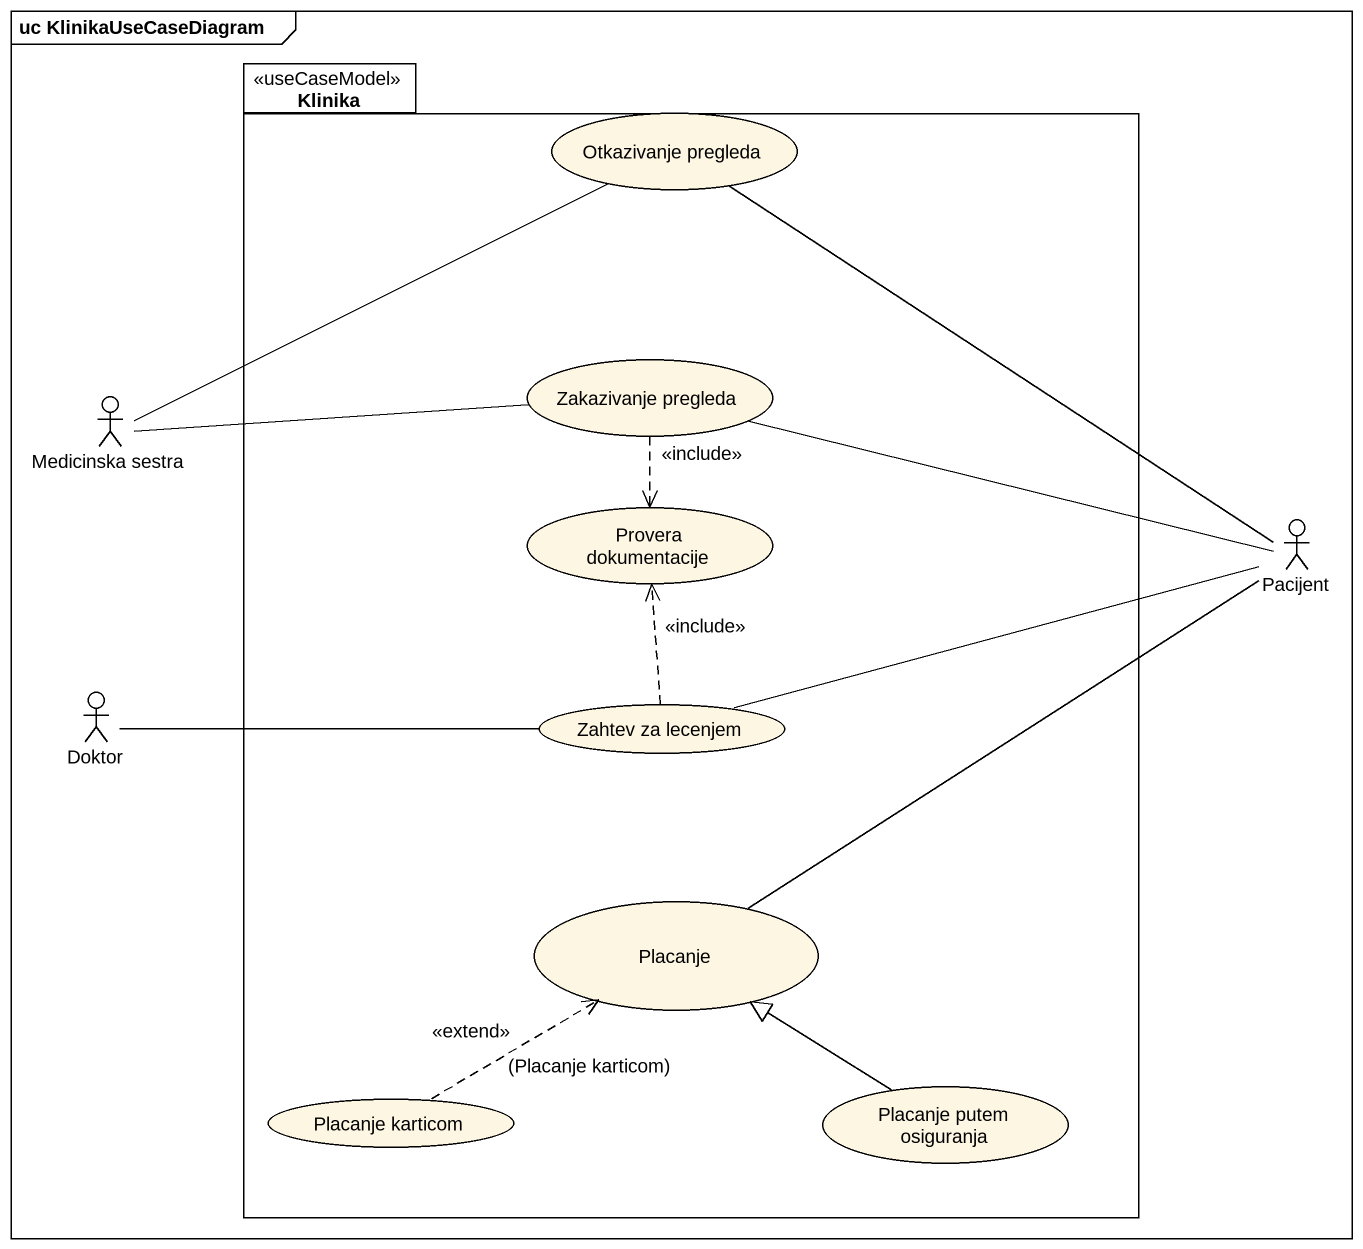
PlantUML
@startuml
mainframe uc KlinikaUseCaseDiagram
package Klinika <<useCaseModel>> {
  usecase "Otkazivanje pregleda" as Otkazivanje_pregleda
  usecase "Zakazivanje pregleda" as Zakazivanje_pregleda
  usecase "Provera dokumentacije" as Provera_dokumentacije
  usecase "Zahtev za lecenjem" as Zahtev_za_lecenjem
  usecase Placanje
  usecase "Placanje karticom" as Placanje_karticom
  usecase "Placanje putem osiguranja" as Placanje_putem_osiguranja
}
actor "Medicinska sestra" as Medicinska_sestra
actor Pacijent
actor Doktor
Zakazivanje_pregleda ..> Provera_dokumentacije : <<include>>
Medicinska_sestra -right- Otkazivanje_pregleda
Medicinska_sestra -right- Zakazivanje_pregleda
Pacijent -up- Otkazivanje_pregleda
Pacijent -left- Zakazivanje_pregleda
Pacijent -left- Zahtev_za_lecenjem
Pacijent -- Placanje
Doktor -right- Zahtev_za_lecenjem
Zahtev_za_lecenjem .up.> Provera_dokumentacije : <<include>>
Placanje_karticom .right.> Placanje : <<extend>>\n(Placanje karticom)
Placanje_putem_osiguranja -up-|> Placanje
@enduml
